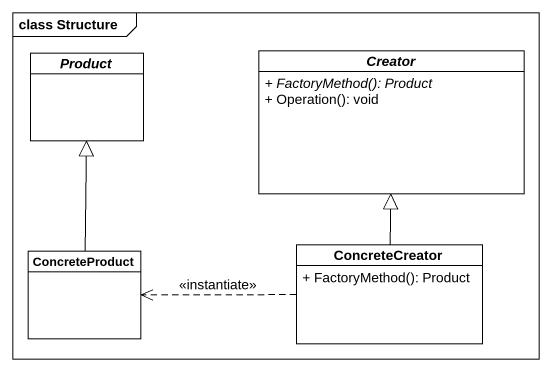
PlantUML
@startuml
mainframe class Structure
hide circle
hide empty members
skinparam classAttributeIconSize 0
abstract class Product
abstract class Creator {
  {abstract} + FactoryMethod(): Product
  + Operation(): void
}
class ConcreteProduct
class ConcreteCreator {
  + FactoryMethod(): Product
}
ConcreteProduct -up-|> Product
ConcreteCreator -up-|> Creator
ConcreteCreator .left.> ConcreteProduct : <<instantiate>>
@enduml
